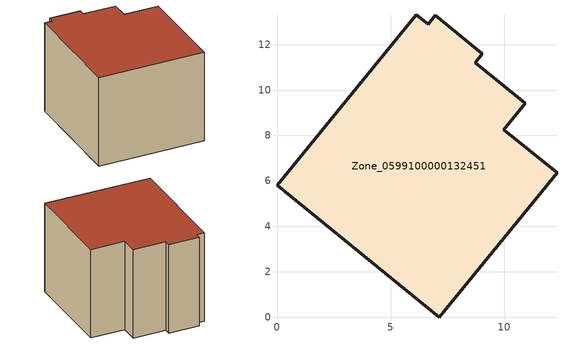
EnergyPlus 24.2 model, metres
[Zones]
Zone_0599100000132451
 floor ground (C_G): 12.31,6.36 7.13,0 0,5.81 6.13,13.32 6.64,12.9 6.95,13.29 9.03,11.6 8.71,11.21 10.91,9.41 9.97,8.25 z0
 wall outside (C_F): 7.13,0 12.31,6.36 9.97,8.25 10.91,9.41 8.71,11.21 9.03,11.6 6.95,13.29 6.64,12.9 6.13,13.32 0,5.81 7.13,0 z0:7.97
 roof outside (C_R): 9.03,11.6 6.95,13.29 6.64,12.9 6.13,13.32 0,5.81 7.13,0 12.31,6.36 9.97,8.25 10.91,9.41 8.71,11.21 z7.97
[BUILDING]
Pand.0599100000132451: North Axis=0; Terrain=City; Loads Convergence Tolerance Value=0.04; Temperature Convergence Tolerance Value=0.4; Solar Distribution=FullExterior; Maximum Number of Warmup Days=25; Minimum Number of Warmup Days=1
[Site:Location]
Rotterdam.The.Hague.AP_ZH_NLD Design_Conditions: Latitude=51.96; Longitude=4.45; Time Zone=1; Elevation=-4.5
[SITE:GROUNDTEMPERATURE:BUILDINGSURFACE]
18, 18, 18, 18, 18, 18, 18, 18, 18, 18, 18, 18
[MATERIAL] Thermal Absorptance=0.9; Solar Absorptance=0.7; Visible Absorptance=0.7
Name | Roughness | Thickness | Conductivity | Density | Specific Heat
G.TC.1946-1964 | MediumSmooth | 0.15 | 1 | 540 | 1210
F.TC.1946-1964 | Rough | 0.3 | 0.857143 | 1920 | 840
R.TC.1946-1964 | MediumRough | 0.2 | 0.235294 | 1500 | 1000
[CONSTRUCTION]
C_G: G.TC.1946-1964
C_F: F.TC.1946-1964
C_R: R.TC.1946-1964
[ZONE]
Zone_0599100000132451: Type=1; Multiplier=1; Ceiling Height=Autocalculate; Volume=Autocalculate; Floor Area=autocalculate; Part of Total Floor Area=Yes
[ZONEINFILTRATION:DESIGNFLOWRATE]
Infil_Zone_0599100000132451: Zone or ZoneList or Space or SpaceList=Zone_0599100000132451; Schedule=AlwaysOn; Design Flow Rate Calculation Method=Flow/Area; Flow Rate per Floor Area=0.003; Constant Term Coefficient=1; Temperature Term Coefficient=0; Velocity Term Coefficient=0; Velocity Squared Term Coefficient=0
[HVACTEMPLATE:ZONE:IDEALLOADSAIRSYSTEM]
Zone_0599100000132451: Maximum Heating Supply Air Temperature=50; Minimum Cooling Supply Air Temperature=13; Maximum Heating Supply Air Humidity Ratio=0.0156; Minimum Cooling Supply Air Humidity Ratio=0.0077; Heating Limit=NoLimit; Cooling Limit=NoLimit; Dehumidification Control Type=ConstantSensibleHeatRatio; Cooling Sensible Heat Ratio=0.7; Dehumidification Setpoint=60; Humidification Control Type=None; Humidification Setpoint=30; Outdoor Air Method=None; Outdoor Air Flow Rate per Person=0.00944; Outdoor Air Flow Rate per Zone Floor Area=0; Outdoor Air Flow Rate per Zone=0; Demand Controlled Ventilation Type=None; Outdoor Air Economizer Type=NoEconomizer; Heat Recovery Type=None; Sensible Heat Recovery Effectiveness=0.7; Latent Heat Recovery Effectiveness=0.65
[ZONECONTROL:THERMOSTAT]
ThermostatControl_Zone_0599100000132451: Zone or ZoneList=Zone_0599100000132451; Control Type Schedule=DualSetpointControlType; Control 1=Thermostat_Zone_0599100000132451; Temperature Difference Between Cutout And Setpoint=0
[THERMOSTATSETPOINT:DUALSETPOINT]
Thermostat_Zone_0599100000132451: Heating Setpoint Temperature Schedule=HeatingSetpoint_Zone_0599100000132451; Cooling Setpoint Temperature Schedule=CoolingSetpoint_Zone_0599100000132451
[SCHEDULE:COMPACT]
HeatingSetpoint_Zone_0599100000132451: Through: 12/31, For: AllDays, Until: 24:00, 21
CoolingSetpoint_Zone_0599100000132451: Through: 12/31, For: AllDays, Until: 24:00, 24
DualSetpointControlType: Through: 12/31, For: AllDays, Until: 24:00, 4
AlwaysOn: Through: 12/31, For: AllDays, Until: 24:00, 1
